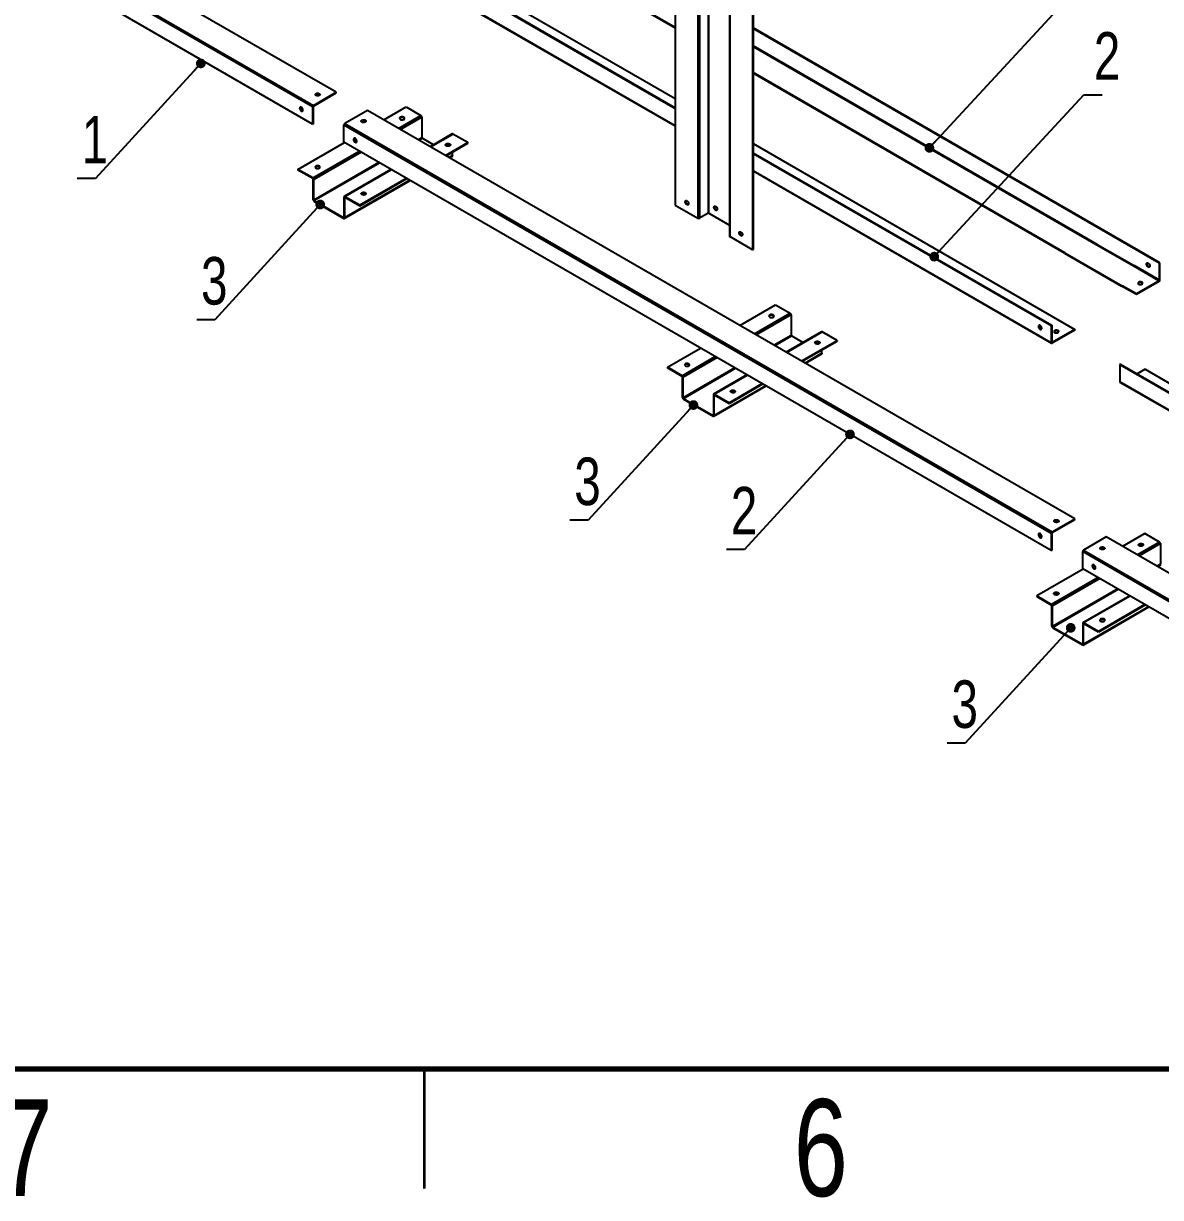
# Model space of a CAD drawing. Header units: millimetres. Extents: x 1982 to 4155, y 618 to 1642.
# Drawn here: x 2082.7 to 2170.4, y 617.8 to 708.3 of the extents above; entities that cross this region are included whole.
import ezdxf

# ---------------------------------------------------------------- set-up
doc = ezdxf.new("R2010")
doc.units = ezdxf.units.MM
doc.styles.add('SLDTEXTSTYLE0', font='TXT', dxfattribs={"width": 0.75})
doc.dimstyles.new('SLDDIMSTYLE0', dxfattribs={"dimscale": 1.5, "dimtxt": 2.116667, "dimasz": 1.5, "dimexe": 0, "dimexo": 0.0625, "dimgap": 0.529167, "dimtad": 1, "dimdec": 0, "dimlfac": 35, "dimrnd": 1e-09, "dimzin": 12, "dimdsep": 46, "dimtxsty": 'SLDTEXTSTYLE0', "dimcen": 0.09, "dimadec": 0, "dimazin": 3, "dimtfac": 1, "dimtdec": 0, "dimtofl": 0, "dimtmove": 0, "dimatfit": 3, "dimfxl": 1, "dimfrac": 2, "dimtolj": 1, "dimtzin": 12, "dimarcsym": 0})

msp = doc.modelspace()

# ---------------------------------------------------------------- linework, layer by layer
at = {"color": 7, "linetype": 'Continuous', "lineweight": 25}
for p, q in [((2135.49, 753.976), (2135.49, 693.68)), ((2135.535, 693.68), (2135.535, 753.976)), ((2137.143, 752.213), (2137.143, 691.917)), ((2137.171, 752.174), (2137.171, 691.878)), ((2134.702, 750.827), (2134.702, 693.304)), ((2134.838, 750.905), (2134.838, 693.304)), ((2138.922, 751.163), (2138.922, 690.868)), ((2138.967, 751.19), (2138.967, 690.894)), ((2132.952, 747.883), (2132.952, 694.314)), ((2106.803, 703.008), (2060.74, 729.6)), ((2104.984, 701.88), (2058.922, 728.472)), ((2058.989, 728.589), (2105.052, 701.998)), ((2104.984, 700.559), (2058.922, 727.15)), ((2132.952, 707.997), (2113.97, 718.955)), ((2132.952, 707.944), (2113.97, 718.902)), ((2107.409, 716.514), (2132.952, 701.769)), ((2107.454, 716.541), (2132.952, 701.821)), ((2109.227, 716.217), (2132.952, 702.521)), ((2107.409, 715.193), (2132.952, 700.447)), ((2107.429, 715.149), (2132.952, 700.415)), ((2170.336, 689.862), (2138.967, 707.971)), ((2170.291, 689.835), (2138.967, 707.918)), ((2165.504, 691.278), (2138.967, 706.597)), ((2138.967, 706.545), (2165.411, 691.28)), ((2163.015, 690.641), (2138.967, 704.524)), ((2162.975, 690.612), (2138.967, 704.472)), ((2105.052, 701.998), (2106.803, 703.008)), ((2105.052, 701.945), (2106.803, 702.956)), ((2106.803, 702.956), (2106.803, 703.008)), ((2105.03, 701.907), (2104.984, 701.88)), ((2104.984, 701.88), (2104.984, 700.559)), ((2105.03, 701.907), (2105.03, 700.585)), ((2105.052, 701.945), (2105.052, 701.998)), ((2110.481, 700.885), (2112.197, 701.876)), ((2112.197, 701.876), (2113.341, 701.215)), ((2109.227, 701.609), (2107.477, 700.598)), ((2163.775, 670.119), (2109.227, 701.609)), ((2111.625, 700.224), (2113.341, 701.215)), ((2113.409, 701.098), (2111.761, 700.146)), ((2113.409, 701.098), (2113.409, 699.505)), ((2104.984, 700.559), (2105.03, 700.585)), ((2161.957, 668.991), (2107.409, 700.481)), ((2107.409, 699.159), (2107.409, 700.481)), ((2107.477, 700.598), (2162.025, 669.108)), ((2103.863, 697.065), (2107.45, 699.135)), ((2161.957, 667.669), (2107.409, 699.159)), ((2113.409, 699.505), (2113.141, 699.35)), ((2113.185, 699.324), (2113.431, 699.466)), ((2114.312, 698.957), (2113.431, 699.466)), ((2115.762, 699.795), (2114.066, 698.815)), ((2114.094, 698.799), (2115.81, 699.79)), ((2115.238, 698.138), (2116.955, 699.129)), ((2115.284, 698.112), (2116.955, 699.077)), ((2116.955, 699.129), (2115.81, 699.79)), ((2116.955, 699.129), (2116.955, 699.077)), ((2138.967, 699.048), (2163.775, 684.727)), ((2105.008, 696.404), (2108.594, 698.475)), ((2108.73, 698.397), (2105.075, 696.287)), ((2115.788, 698.131), (2115.519, 697.976)), ((2115.548, 697.96), (2115.768, 698.087)), ((2115.788, 698.131), (2115.788, 698.403)), ((2138.967, 698.349), (2162.003, 685.051)), ((2138.967, 698.296), (2161.957, 685.024)), ((2110.11, 697.6), (2105.075, 694.694)), ((2105.098, 694.655), (2110.155, 697.574)), ((2105.008, 696.404), (2103.863, 697.065)), ((2103.863, 697.065), (2103.863, 697.012)), ((2105.008, 696.352), (2103.863, 697.012)), ((2105.008, 696.352), (2105.008, 696.404)), ((2105.03, 696.313), (2105.075, 696.287)), ((2105.03, 694.72), (2105.03, 696.313)), ((2105.075, 694.694), (2105.075, 696.287)), ((2111.035, 697.066), (2107.429, 694.984)), ((2107.434, 693.276), (2112.517, 696.21)), ((2112.489, 696.227), (2107.454, 693.32)), ((2107.477, 694.979), (2111.063, 697.05)), ((2108.621, 694.318), (2112.208, 696.389)), ((2108.621, 694.266), (2112.253, 696.363)), ((2138.967, 696.975), (2161.957, 683.703)), ((2138.967, 696.942), (2161.977, 683.659)), ((2105.075, 694.694), (2105.03, 694.72)), ((2105.098, 694.655), (2107.387, 693.334)), ((2105.098, 694.655), (2105.098, 694.602)), ((2105.098, 694.602), (2107.387, 693.281)), ((2107.454, 694.913), (2107.409, 694.94)), ((2107.409, 694.94), (2107.409, 693.347)), ((2107.454, 694.913), (2107.477, 694.926)), ((2107.454, 694.913), (2107.454, 693.32)), ((2107.477, 694.979), (2108.621, 694.318)), ((2107.477, 694.926), (2107.477, 694.979)), ((2107.477, 694.926), (2108.621, 694.266)), ((2108.621, 694.318), (2108.621, 694.266)), ((2132.952, 694.314), (2134.702, 693.304)), ((2135.49, 693.68), (2134.838, 693.304)), ((2135.535, 693.68), (2137.143, 692.752)), ((2107.409, 693.347), (2107.387, 693.334)), ((2107.387, 693.334), (2107.387, 693.281)), ((2107.409, 693.347), (2107.454, 693.32)), ((2138.922, 690.868), (2137.171, 691.878)), ((2138.922, 690.868), (2138.967, 690.894)), ((2170.291, 688.514), (2168.338, 689.641)), ((2168.341, 689.588), (2170.269, 688.475)), ((2170.336, 689.862), (2170.291, 689.835)), ((2170.291, 688.514), (2170.291, 689.835)), ((2170.336, 688.54), (2170.336, 689.862)), ((2168.518, 687.412), (2167.382, 688.068)), ((2168.518, 687.465), (2167.428, 688.094)), ((2170.269, 688.475), (2168.518, 687.465)), ((2170.269, 688.423), (2168.518, 687.412)), ((2170.269, 688.475), (2170.269, 688.423)), ((2170.291, 688.514), (2170.336, 688.54)), ((2168.518, 687.465), (2168.518, 687.412)), ((2137.932, 685.038), (2140.683, 686.627)), ((2140.683, 686.627), (2141.828, 685.966)), ((2139.076, 684.377), (2141.828, 685.966)), ((2141.895, 685.849), (2139.211, 684.299)), ((2141.895, 685.849), (2141.895, 684.255)), ((2144.249, 684.545), (2141.517, 682.968)), ((2141.545, 682.952), (2144.297, 684.541)), ((2145.441, 683.88), (2144.297, 684.541)), ((2161.957, 685.024), (2162.003, 685.051)), ((2161.957, 685.024), (2161.957, 683.703)), ((2162.003, 685.051), (2162.003, 683.729)), ((2163.775, 684.727), (2162.025, 683.716)), ((2163.775, 684.674), (2162.025, 683.664)), ((2163.775, 684.727), (2163.775, 684.674)), ((2141.895, 684.255), (2140.591, 683.503)), ((2140.636, 683.477), (2141.918, 684.217)), ((2142.799, 683.708), (2141.918, 684.217)), ((2142.689, 682.291), (2145.441, 683.88)), ((2142.735, 682.265), (2145.441, 683.827)), ((2145.441, 683.88), (2145.441, 683.827)), ((2162.003, 683.729), (2161.957, 683.703)), ((2162.025, 683.716), (2162.003, 683.729)), ((2162.025, 683.716), (2162.025, 683.664)), ((2132.349, 681.816), (2134.901, 683.288)), ((2144.274, 682.882), (2142.97, 682.129)), ((2142.998, 682.113), (2144.254, 682.838)), ((2144.274, 682.882), (2144.274, 683.154)), ((2133.494, 681.155), (2132.349, 681.816)), ((2132.349, 681.816), (2132.349, 681.763)), ((2133.494, 681.102), (2132.349, 681.763)), ((2133.494, 681.155), (2136.045, 682.628)), ((2136.181, 682.55), (2133.562, 681.038)), ((2137.561, 681.753), (2133.562, 679.444)), ((2133.584, 679.406), (2137.605, 681.727)), ((2167.249, 682.074), (2167.25, 682.074)), ((2167.295, 682.048), (2167.249, 682.022)), ((2167.249, 682.022), (2210.444, 657.086)), ((2167.295, 682.048), (2210.49, 657.112)), ((2133.494, 681.102), (2133.494, 681.155)), ((2133.516, 681.064), (2133.562, 681.038)), ((2133.516, 679.471), (2133.516, 681.064)), ((2133.562, 679.444), (2133.562, 681.038)), ((2138.486, 681.219), (2135.915, 679.734)), ((2135.963, 679.73), (2138.514, 681.202)), ((2169.185, 681.656), (2168.579, 681.306)), ((2169.185, 681.656), (2212.263, 656.788)), ((2135.921, 678.027), (2139.968, 680.363)), ((2139.94, 680.38), (2135.941, 678.071)), ((2137.107, 679.069), (2139.659, 680.542)), ((2137.107, 679.016), (2139.704, 680.516)), ((2167.249, 680.7), (2210.444, 655.764)), ((2167.249, 680.668), (2210.464, 655.72)), ((2133.562, 679.444), (2133.516, 679.471)), ((2133.584, 679.406), (2135.873, 678.084)), ((2133.584, 679.406), (2133.584, 679.353)), ((2133.584, 679.353), (2135.873, 678.032)), ((2135.941, 679.664), (2135.895, 679.69)), ((2135.895, 679.69), (2135.895, 678.097)), ((2135.941, 679.664), (2135.963, 679.677)), ((2135.941, 679.664), (2135.941, 678.071)), ((2135.963, 679.73), (2137.107, 679.069)), ((2135.963, 679.677), (2135.963, 679.73)), ((2135.963, 679.677), (2137.107, 679.016)), ((2137.107, 679.069), (2137.107, 679.016)), ((2135.895, 678.097), (2135.873, 678.084)), ((2135.873, 678.084), (2135.873, 678.032)), ((2135.895, 678.097), (2135.941, 678.071)), ((2162.025, 669.108), (2163.775, 670.119)), ((2162.025, 669.056), (2163.775, 670.066)), ((2163.775, 670.066), (2163.775, 670.119)), ((2162.025, 669.056), (2162.025, 669.108)), ((2162.003, 669.017), (2161.957, 668.991)), ((2161.957, 668.991), (2161.957, 667.669)), ((2162.003, 669.017), (2162.003, 667.695)), ((2166.2, 668.719), (2164.449, 667.709)), ((2212.263, 642.128), (2166.2, 668.719)), ((2169.17, 668.986), (2167.453, 667.995)), ((2170.314, 668.326), (2168.598, 667.335)), ((2170.382, 668.208), (2168.733, 667.257)), ((2170.314, 668.326), (2169.17, 668.986)), ((2170.382, 668.208), (2170.382, 666.615)), ((2161.957, 667.669), (2162.003, 667.695)), ((2210.444, 641), (2164.381, 667.591)), ((2164.381, 666.27), (2164.381, 667.591)), ((2164.449, 667.709), (2210.512, 641.117)), ((2170.382, 666.615), (2170.113, 666.46)), ((2170.158, 666.434), (2170.404, 666.576)), ((2164.423, 666.246), (2160.836, 664.175)), ((2165.567, 665.585), (2161.98, 663.515)), ((2165.703, 665.507), (2162.048, 663.397)), ((2210.444, 639.678), (2164.381, 666.27)), ((2167.082, 664.71), (2162.048, 661.804)), ((2162.07, 661.765), (2167.127, 664.685)), ((2160.836, 664.175), (2161.98, 663.515)), ((2160.836, 664.175), (2160.836, 664.123)), ((2160.836, 664.123), (2161.98, 663.462)), ((2168.008, 664.176), (2164.401, 662.094)), ((2168.036, 664.16), (2164.449, 662.089)), ((2161.98, 663.462), (2161.98, 663.515)), ((2162.003, 663.423), (2162.048, 663.397)), ((2162.003, 661.83), (2162.003, 663.423)), ((2162.048, 661.804), (2162.048, 663.397)), ((2164.407, 660.387), (2169.489, 663.321)), ((2169.461, 663.337), (2164.427, 660.431)), ((2169.18, 663.499), (2165.594, 661.429)), ((2169.226, 663.473), (2165.594, 661.376)), ((2162.048, 661.804), (2162.003, 661.83)), ((2164.427, 662.024), (2164.381, 662.05)), ((2164.381, 662.05), (2164.381, 660.457)), ((2164.427, 662.024), (2164.449, 662.037)), ((2164.427, 662.024), (2164.427, 660.431)), ((2165.594, 661.429), (2164.449, 662.089)), ((2164.449, 662.037), (2164.449, 662.089)), ((2165.594, 661.376), (2164.449, 662.037)), ((2162.07, 661.765), (2162.07, 661.713)), ((2162.07, 661.765), (2164.359, 660.444)), ((2162.07, 661.713), (2164.359, 660.392)), ((2165.594, 661.429), (2165.594, 661.376)), ((2164.381, 660.457), (2164.359, 660.444)), ((2164.359, 660.444), (2164.359, 660.392)), ((2164.381, 660.457), (2164.427, 660.431))]:
    msp.add_line(p, q, dxfattribs=at)
for p, q in [((2165.411, 691.28), (2168.341, 689.588)), ((2165.504, 691.278), (2168.338, 689.641)), ((2162.975, 690.612), (2167.382, 688.068)), ((2163.015, 690.641), (2167.428, 688.094)), ((2167.249, 682.074), (2167.25, 682.074)), ((2167.249, 682.022), (2167.249, 680.668))]:
    msp.add_line(p, q)
at = {"color": 7, "linetype": 'Continuous', "lineweight": 70}
msp.add_line((2481.562, 627.678), (1990.94, 627.678), dxfattribs=at)
at = {"color": 7, "linetype": 'Continuous', "lineweight": 35}
msp.add_line((2113.595, 627.678), (2113.595, 618.478), dxfattribs=at)
at = {"color": 7, "linetype": 'Continuous', "lineweight": 25, "flags": 128}
for points in [[(2105.507, 702.759), (2105.464, 702.74), (2105.412, 702.73), (2105.358, 702.729), (2105.306, 702.737), (2105.26, 702.754), (2105.224, 702.777), (2105.202, 702.806), (2105.196, 702.837), (2105.207, 702.868), (2105.232, 702.896), (2105.27, 702.918), (2105.318, 702.933), (2105.372, 702.938), (2105.426, 702.935), (2105.475, 702.922), (2105.516, 702.902), (2105.545, 702.875), (2105.559, 702.845), (2105.557, 702.814), (2105.539, 702.784), (2105.507, 702.759)], [(2105.202, 702.807), (2105.207, 702.816), (2105.232, 702.843), (2105.27, 702.865), (2105.318, 702.88), (2105.372, 702.886), (2105.426, 702.882), (2105.475, 702.87), (2105.516, 702.849), (2105.545, 702.823), (2105.555, 702.807)], [(2104.121, 701.556), (2104.159, 701.541), (2104.193, 701.54), (2104.221, 701.554), (2104.241, 701.581), (2104.249, 701.62), (2104.246, 701.665), (2104.232, 701.715), (2104.208, 701.763), (2104.177, 701.807), (2104.14, 701.841), (2104.102, 701.863), (2104.065, 701.871), (2104.033, 701.864), (2104.009, 701.844), (2103.995, 701.81), (2103.992, 701.768), (2104.001, 701.72), (2104.02, 701.67), (2104.048, 701.624), (2104.083, 701.585), (2104.121, 701.556)], [(2104.055, 701.871), (2104.055, 701.87), (2104.041, 701.837), (2104.038, 701.794), (2104.046, 701.746), (2104.066, 701.696), (2104.094, 701.65), (2104.128, 701.611), (2104.166, 701.582)], [(2104.166, 701.582), (2104.204, 701.567), (2104.232, 701.565)], [(2109.053, 700.712), (2109.009, 700.694), (2108.958, 700.683), (2108.904, 700.682), (2108.851, 700.69), (2108.805, 700.707), (2108.77, 700.731), (2108.748, 700.759), (2108.742, 700.79), (2108.752, 700.821), (2108.778, 700.849), (2108.816, 700.871), (2108.864, 700.886), (2108.917, 700.892), (2108.971, 700.888), (2109.021, 700.876), (2109.062, 700.855), (2109.091, 700.829), (2109.105, 700.798), (2109.103, 700.767), (2109.085, 700.737), (2109.053, 700.712)], [(2108.748, 700.76), (2108.752, 700.769), (2108.778, 700.796), (2108.816, 700.819), (2108.864, 700.833), (2108.917, 700.839), (2108.971, 700.836), (2109.021, 700.823), (2109.062, 700.803), (2109.091, 700.776), (2109.1, 700.76)], [(2112.033, 700.921), (2112.066, 700.947), (2112.086, 700.977), (2112.09, 701.009), (2112.078, 701.041), (2112.051, 701.069), (2112.012, 701.092), (2111.962, 701.107), (2111.908, 701.114), (2111.852, 701.112), (2111.8, 701.101), (2111.755, 701.081), (2111.722, 701.055), (2111.702, 701.025), (2111.698, 700.993), (2111.71, 700.962), (2111.737, 700.933), (2111.776, 700.91), (2111.825, 700.895), (2111.88, 700.888), (2111.936, 700.89), (2111.988, 700.902), (2112.033, 700.921)], [(2112.085, 700.975), (2112.078, 700.988), (2112.051, 701.017), (2112.012, 701.039), (2111.962, 701.055), (2111.908, 701.062), (2111.852, 701.059), (2111.8, 701.048), (2111.755, 701.029), (2111.722, 701.003), (2111.703, 700.975)], [(2108.273, 699.159), (2108.31, 699.144), (2108.345, 699.143), (2108.373, 699.157), (2108.392, 699.185), (2108.401, 699.223), (2108.398, 699.269), (2108.384, 699.318), (2108.36, 699.367), (2108.328, 699.41), (2108.292, 699.444), (2108.253, 699.466), (2108.217, 699.474), (2108.185, 699.468), (2108.161, 699.447), (2108.147, 699.414), (2108.144, 699.371), (2108.153, 699.323), (2108.172, 699.273), (2108.2, 699.227), (2108.235, 699.188), (2108.273, 699.159)], [(2108.207, 699.474), (2108.206, 699.473), (2108.192, 699.44), (2108.19, 699.397), (2108.198, 699.349), (2108.217, 699.3), (2108.245, 699.253), (2108.28, 699.214), (2108.318, 699.186)], [(2108.318, 699.186), (2108.356, 699.17), (2108.383, 699.168)], [(2115.302, 699.034), (2115.346, 699.053), (2115.398, 699.064), (2115.453, 699.066), (2115.507, 699.059), (2115.556, 699.044), (2115.595, 699.021), (2115.622, 698.993), (2115.633, 698.962), (2115.629, 698.93), (2115.61, 698.901), (2115.577, 698.875), (2115.533, 698.856), (2115.481, 698.845), (2115.426, 698.842), (2115.372, 698.849), (2115.323, 698.864), (2115.284, 698.887), (2115.258, 698.915), (2115.246, 698.946), (2115.25, 698.978), (2115.269, 699.008), (2115.302, 699.034)], [(2115.251, 698.928), (2115.269, 698.956), (2115.302, 698.981)], [(2115.302, 698.981), (2115.346, 699), (2115.398, 699.011), (2115.453, 699.014), (2115.507, 699.007), (2115.556, 698.992), (2115.595, 698.969), (2115.622, 698.941), (2115.628, 698.928)], [(2115.788, 698.131), (2115.787, 698.117), (2115.783, 698.104), (2115.777, 698.094), (2115.768, 698.087), (2115.768, 698.087)], [(2105.507, 697.165), (2105.539, 697.191), (2105.557, 697.22), (2105.559, 697.252), (2105.545, 697.282), (2105.516, 697.308), (2105.475, 697.329), (2105.426, 697.341), (2105.372, 697.345), (2105.318, 697.339), (2105.27, 697.324), (2105.232, 697.302), (2105.207, 697.275), (2105.196, 697.244), (2105.202, 697.213), (2105.224, 697.184), (2105.26, 697.16), (2105.306, 697.143), (2105.358, 697.135), (2105.412, 697.136), (2105.464, 697.147), (2105.507, 697.165)], [(2105.555, 697.214), (2105.545, 697.229), (2105.516, 697.256), (2105.475, 697.276), (2105.426, 697.289), (2105.372, 697.292), (2105.318, 697.287), (2105.27, 697.272), (2105.232, 697.25), (2105.207, 697.222), (2105.202, 697.214)], [(2108.795, 695.267), (2108.839, 695.286), (2108.89, 695.296), (2108.944, 695.297), (2108.997, 695.289), (2109.043, 695.273), (2109.078, 695.249), (2109.1, 695.22), (2109.106, 695.189), (2109.096, 695.158), (2109.071, 695.131), (2109.032, 695.108), (2108.984, 695.094), (2108.931, 695.088), (2108.877, 695.091), (2108.827, 695.104), (2108.786, 695.124), (2108.757, 695.151), (2108.743, 695.181), (2108.745, 695.213), (2108.763, 695.242), (2108.795, 695.267)], [(2108.748, 695.167), (2108.763, 695.19), (2108.795, 695.215)], [(2108.795, 695.215), (2108.839, 695.233), (2108.89, 695.244), (2108.944, 695.245), (2108.997, 695.237), (2109.043, 695.22), (2109.078, 695.196), (2109.1, 695.168), (2109.1, 695.167)], [(2133.861, 694.638), (2133.899, 694.609), (2133.933, 694.57), (2133.962, 694.524), (2133.981, 694.474), (2133.989, 694.426), (2133.986, 694.384), (2133.972, 694.35), (2133.948, 694.33), (2133.917, 694.323), (2133.88, 694.331), (2133.842, 694.353), (2133.805, 694.387), (2133.773, 694.431), (2133.749, 694.479), (2133.735, 694.529), (2133.732, 694.574), (2133.741, 694.613), (2133.76, 694.64), (2133.788, 694.654), (2133.823, 694.653), (2133.861, 694.638)], [(2133.778, 694.59), (2133.783, 694.63), (2133.795, 694.655)], [(2133.972, 694.35), (2133.971, 694.349), (2133.935, 694.354), (2133.897, 694.373), (2133.859, 694.404), (2133.826, 694.445), (2133.8, 694.493), (2133.783, 694.543), (2133.778, 694.59)], [(2136.073, 693.921), (2136.035, 693.949), (2136.001, 693.988), (2135.972, 694.035), (2135.953, 694.084), (2135.945, 694.132), (2135.948, 694.175), (2135.962, 694.208), (2135.985, 694.229), (2136.017, 694.236), (2136.054, 694.227), (2136.092, 694.205), (2136.129, 694.171), (2136.161, 694.128), (2136.185, 694.079), (2136.199, 694.03), (2136.202, 693.984), (2136.193, 693.946), (2136.174, 693.918), (2136.146, 693.905), (2136.111, 693.905), (2136.073, 693.921)], [(2136.119, 693.947), (2136.081, 693.975), (2136.046, 694.015), (2136.018, 694.061), (2135.999, 694.11), (2135.99, 694.159), (2135.993, 694.201), (2136.007, 694.234), (2136.008, 694.235)], [(2136.184, 693.93), (2136.156, 693.931), (2136.119, 693.947)], [(2138.013, 692.241), (2138.051, 692.213), (2138.085, 692.173), (2138.113, 692.127), (2138.132, 692.078), (2138.141, 692.029), (2138.138, 691.987), (2138.124, 691.954), (2138.1, 691.933), (2138.068, 691.926), (2138.032, 691.934), (2137.993, 691.956), (2137.957, 691.991), (2137.925, 692.034), (2137.901, 692.082), (2137.887, 692.132), (2137.884, 692.178), (2137.893, 692.216), (2137.912, 692.243), (2137.94, 692.257), (2137.975, 692.256), (2138.013, 692.241)], [(2137.947, 692.258), (2137.942, 692.25), (2137.931, 692.214), (2137.931, 692.17), (2137.942, 692.121), (2137.964, 692.072), (2137.994, 692.027), (2138.029, 691.99), (2138.068, 691.965), (2138.105, 691.953), (2138.123, 691.953)], [(2169.427, 689.835), (2169.465, 689.807), (2169.5, 689.768), (2169.528, 689.721), (2169.547, 689.672), (2169.556, 689.624), (2169.553, 689.581), (2169.539, 689.548), (2169.515, 689.527), (2169.483, 689.52), (2169.446, 689.528), (2169.408, 689.551), (2169.371, 689.585), (2169.34, 689.628), (2169.316, 689.677), (2169.302, 689.726), (2169.299, 689.772), (2169.307, 689.81), (2169.326, 689.837), (2169.355, 689.851), (2169.389, 689.851), (2169.427, 689.835)], [(2169.538, 689.547), (2169.528, 689.547), (2169.492, 689.555), (2169.453, 689.577), (2169.417, 689.611), (2169.385, 689.654), (2169.361, 689.703), (2169.347, 689.752), (2169.344, 689.798), (2169.353, 689.836), (2169.362, 689.852)], [(2168.95, 688.213), (2168.982, 688.238), (2169, 688.267), (2169.002, 688.299), (2168.988, 688.329), (2168.959, 688.356), (2168.918, 688.376), (2168.868, 688.389), (2168.814, 688.392), (2168.761, 688.386), (2168.713, 688.372), (2168.675, 688.349), (2168.649, 688.322), (2168.639, 688.291), (2168.645, 688.26), (2168.667, 688.231), (2168.702, 688.207), (2168.748, 688.191), (2168.801, 688.182), (2168.855, 688.184), (2168.906, 688.194), (2168.95, 688.213)], [(2168.997, 688.261), (2168.988, 688.276), (2168.959, 688.303), (2168.918, 688.323), (2168.868, 688.336), (2168.814, 688.34), (2168.761, 688.334), (2168.713, 688.319), (2168.675, 688.297), (2168.649, 688.269), (2168.645, 688.261)], [(2140.519, 685.672), (2140.552, 685.698), (2140.572, 685.728), (2140.576, 685.76), (2140.564, 685.791), (2140.537, 685.82), (2140.498, 685.843), (2140.449, 685.858), (2140.394, 685.865), (2140.338, 685.863), (2140.286, 685.851), (2140.241, 685.832), (2140.208, 685.806), (2140.188, 685.776), (2140.184, 685.744), (2140.196, 685.712), (2140.223, 685.684), (2140.263, 685.661), (2140.312, 685.646), (2140.366, 685.639), (2140.422, 685.641), (2140.474, 685.652), (2140.519, 685.672)], [(2140.571, 685.726), (2140.564, 685.739), (2140.537, 685.767), (2140.498, 685.79), (2140.449, 685.806), (2140.394, 685.812), (2140.338, 685.81), (2140.286, 685.799), (2140.241, 685.779), (2140.208, 685.754), (2140.189, 685.726)], [(2161.093, 685.024), (2161.055, 685.04), (2161.021, 685.04), (2160.993, 685.026), (2160.973, 684.999), (2160.965, 684.961), (2160.968, 684.915), (2160.982, 684.866), (2161.006, 684.817), (2161.038, 684.774), (2161.074, 684.74), (2161.113, 684.717), (2161.149, 684.709), (2161.181, 684.716), (2161.205, 684.737), (2161.219, 684.77), (2161.222, 684.813), (2161.213, 684.861), (2161.194, 684.91), (2161.166, 684.957), (2161.131, 684.996), (2161.093, 685.024)], [(2161.028, 685.042), (2161.019, 685.025), (2161.01, 684.987), (2161.013, 684.941), (2161.027, 684.892), (2161.051, 684.843), (2161.083, 684.8), (2161.12, 684.766), (2161.158, 684.744), (2161.195, 684.736), (2161.204, 684.736)], [(2162.222, 684.626), (2162.19, 684.601), (2162.172, 684.571), (2162.17, 684.54), (2162.184, 684.51), (2162.213, 684.483), (2162.254, 684.463), (2162.304, 684.45), (2162.358, 684.447), (2162.411, 684.453), (2162.459, 684.467), (2162.498, 684.489), (2162.523, 684.517), (2162.533, 684.548), (2162.527, 684.579), (2162.505, 684.608), (2162.47, 684.632), (2162.424, 684.648), (2162.371, 684.656), (2162.317, 684.655), (2162.266, 684.645), (2162.222, 684.626)], [(2162.222, 684.574), (2162.19, 684.549), (2162.175, 684.526)], [(2162.527, 684.526), (2162.527, 684.527), (2162.505, 684.555), (2162.47, 684.579), (2162.424, 684.596), (2162.371, 684.604), (2162.317, 684.603), (2162.266, 684.592), (2162.222, 684.574)], [(2143.788, 683.784), (2143.833, 683.803), (2143.885, 683.815), (2143.94, 683.817), (2143.994, 683.81), (2144.042, 683.795), (2144.081, 683.772), (2144.108, 683.744), (2144.12, 683.713), (2144.116, 683.681), (2144.096, 683.651), (2144.063, 683.626), (2144.019, 683.607), (2143.967, 683.595), (2143.912, 683.593), (2143.858, 683.6), (2143.809, 683.615), (2143.77, 683.638), (2143.744, 683.666), (2143.732, 683.697), (2143.736, 683.729), (2143.755, 683.759), (2143.788, 683.784)], [(2143.737, 683.679), (2143.755, 683.706), (2143.788, 683.732)], [(2143.788, 683.732), (2143.833, 683.751), (2143.885, 683.762), (2143.94, 683.764), (2143.994, 683.758), (2144.042, 683.742), (2144.081, 683.72), (2144.108, 683.692), (2144.115, 683.679)], [(2144.274, 682.882), (2144.273, 682.867), (2144.269, 682.855), (2144.263, 682.845), (2144.254, 682.838), (2144.254, 682.838)], [(2133.994, 681.916), (2134.026, 681.941), (2134.044, 681.971), (2134.046, 682.002), (2134.032, 682.033), (2134.003, 682.059), (2133.962, 682.08), (2133.912, 682.092), (2133.858, 682.096), (2133.805, 682.09), (2133.757, 682.075), (2133.718, 682.053), (2133.693, 682.025), (2133.683, 681.994), (2133.689, 681.963), (2133.711, 681.935), (2133.746, 681.911), (2133.792, 681.894), (2133.844, 681.886), (2133.899, 681.887), (2133.95, 681.898), (2133.994, 681.916)], [(2134.041, 681.964), (2134.032, 681.98), (2134.003, 682.007), (2133.962, 682.027), (2133.912, 682.04), (2133.858, 682.043), (2133.805, 682.037), (2133.757, 682.023), (2133.718, 682), (2133.693, 681.973), (2133.688, 681.964)], [(2137.282, 680.018), (2137.325, 680.037), (2137.377, 680.047), (2137.431, 680.048), (2137.483, 680.04), (2137.529, 680.023), (2137.565, 680), (2137.586, 679.971), (2137.592, 679.94), (2137.582, 679.909), (2137.557, 679.881), (2137.519, 679.859), (2137.471, 679.844), (2137.417, 679.839), (2137.363, 679.842), (2137.313, 679.855), (2137.272, 679.875), (2137.243, 679.902), (2137.229, 679.932), (2137.231, 679.963), (2137.249, 679.993), (2137.282, 680.018)], [(2137.234, 679.917), (2137.249, 679.94), (2137.282, 679.966)], [(2137.282, 679.966), (2137.325, 679.984), (2137.377, 679.995), (2137.431, 679.996), (2137.483, 679.988), (2137.529, 679.971), (2137.565, 679.947), (2137.586, 679.918), (2137.587, 679.917)], [(2162.48, 669.869), (2162.436, 669.851), (2162.385, 669.84), (2162.331, 669.839), (2162.278, 669.847), (2162.232, 669.864), (2162.197, 669.888), (2162.175, 669.917), (2162.169, 669.948), (2162.179, 669.978), (2162.204, 670.006), (2162.243, 670.028), (2162.291, 670.043), (2162.344, 670.049), (2162.398, 670.045), (2162.448, 670.033), (2162.489, 670.012), (2162.518, 669.986), (2162.532, 669.956), (2162.53, 669.924), (2162.512, 669.895), (2162.48, 669.869)], [(2162.175, 669.918), (2162.179, 669.926), (2162.204, 669.954), (2162.243, 669.976), (2162.291, 669.991), (2162.344, 669.996), (2162.398, 669.993), (2162.448, 669.98), (2162.489, 669.96), (2162.518, 669.933), (2162.527, 669.918)], [(2161.093, 668.667), (2161.131, 668.651), (2161.166, 668.65), (2161.194, 668.664), (2161.213, 668.692), (2161.222, 668.73), (2161.219, 668.776), (2161.205, 668.825), (2161.181, 668.874), (2161.149, 668.917), (2161.113, 668.951), (2161.074, 668.973), (2161.038, 668.981), (2161.006, 668.975), (2160.982, 668.954), (2160.968, 668.921), (2160.965, 668.878), (2160.973, 668.83), (2160.993, 668.781), (2161.021, 668.734), (2161.055, 668.695), (2161.093, 668.667)], [(2161.028, 668.981), (2161.027, 668.98), (2161.013, 668.947), (2161.01, 668.905), (2161.019, 668.856), (2161.038, 668.807), (2161.066, 668.76), (2161.101, 668.721), (2161.139, 668.693)], [(2161.139, 668.693), (2161.177, 668.677), (2161.204, 668.676)], [(2168.995, 668.037), (2168.952, 668.019), (2168.9, 668.008), (2168.846, 668.007), (2168.794, 668.015), (2168.748, 668.032), (2168.712, 668.056), (2168.691, 668.084), (2168.684, 668.115), (2168.695, 668.146), (2168.72, 668.174), (2168.758, 668.196), (2168.806, 668.211), (2168.86, 668.217), (2168.914, 668.213), (2168.963, 668.201), (2169.005, 668.18), (2169.033, 668.154), (2169.048, 668.123), (2169.045, 668.092), (2169.028, 668.062), (2168.995, 668.037)], [(2168.69, 668.085), (2168.695, 668.094), (2168.72, 668.121), (2168.758, 668.144), (2168.806, 668.158), (2168.86, 668.164), (2168.914, 668.161), (2168.963, 668.148), (2169.005, 668.128), (2169.033, 668.101), (2169.043, 668.085)], [(2166.025, 667.77), (2165.982, 667.751), (2165.931, 667.741), (2165.876, 667.74), (2165.824, 667.748), (2165.778, 667.765), (2165.742, 667.788), (2165.721, 667.817), (2165.715, 667.848), (2165.725, 667.879), (2165.75, 667.907), (2165.789, 667.929), (2165.837, 667.944), (2165.89, 667.949), (2165.944, 667.946), (2165.994, 667.933), (2166.035, 667.913), (2166.064, 667.886), (2166.078, 667.856), (2166.076, 667.825), (2166.058, 667.795), (2166.025, 667.77)], [(2165.72, 667.818), (2165.725, 667.827), (2165.75, 667.854), (2165.789, 667.877), (2165.837, 667.891), (2165.89, 667.897), (2165.944, 667.893), (2165.994, 667.881), (2166.035, 667.861), (2166.064, 667.834), (2166.073, 667.818)], [(2165.245, 666.27), (2165.283, 666.254), (2165.318, 666.254), (2165.346, 666.268), (2165.365, 666.295), (2165.374, 666.333), (2165.371, 666.379), (2165.357, 666.428), (2165.333, 666.477), (2165.301, 666.52), (2165.264, 666.554), (2165.226, 666.577), (2165.189, 666.585), (2165.158, 666.578), (2165.134, 666.557), (2165.12, 666.524), (2165.117, 666.482), (2165.125, 666.433), (2165.144, 666.384), (2165.173, 666.337), (2165.207, 666.298), (2165.245, 666.27)], [(2165.18, 666.584), (2165.179, 666.583), (2165.165, 666.55), (2165.162, 666.508), (2165.171, 666.46), (2165.19, 666.41), (2165.218, 666.364), (2165.253, 666.325), (2165.291, 666.296)], [(2165.291, 666.296), (2165.329, 666.281), (2165.356, 666.279)], [(2162.488, 664.271), (2162.444, 664.252), (2162.392, 664.241), (2162.337, 664.238), (2162.283, 664.245), (2162.235, 664.26), (2162.196, 664.283), (2162.169, 664.311), (2162.157, 664.342), (2162.161, 664.374), (2162.181, 664.404), (2162.214, 664.43), (2162.258, 664.449), (2162.31, 664.46), (2162.365, 664.462), (2162.419, 664.455), (2162.467, 664.44), (2162.507, 664.417), (2162.533, 664.389), (2162.545, 664.358), (2162.541, 664.326), (2162.522, 664.296), (2162.488, 664.271)], [(2162.162, 664.324), (2162.181, 664.351), (2162.214, 664.377), (2162.258, 664.396), (2162.31, 664.407), (2162.365, 664.41), (2162.419, 664.403), (2162.467, 664.388), (2162.507, 664.365), (2162.533, 664.337), (2162.54, 664.324)], [(2165.758, 662.383), (2165.724, 662.358), (2165.705, 662.327), (2165.701, 662.295), (2165.713, 662.264), (2165.74, 662.235), (2165.779, 662.213), (2165.828, 662.197), (2165.883, 662.19), (2165.938, 662.193), (2165.991, 662.204), (2166.035, 662.223), (2166.069, 662.249), (2166.088, 662.279), (2166.092, 662.311), (2166.081, 662.343), (2166.054, 662.371), (2166.014, 662.394), (2165.965, 662.41), (2165.911, 662.416), (2165.855, 662.414), (2165.803, 662.403), (2165.758, 662.383)], [(2165.758, 662.331), (2165.724, 662.305), (2165.706, 662.277)], [(2166.088, 662.277), (2166.081, 662.29), (2166.054, 662.319), (2166.014, 662.342), (2165.965, 662.357), (2165.911, 662.364), (2165.855, 662.362), (2165.803, 662.35), (2165.758, 662.331)]]:
    msp.add_lwpolyline(points, dxfattribs=at)
at = {"color": 7, "linetype": 'Continuous', "lineweight": 25}
for centre, radius, start, end in [((2105.132, 701.874), 0.147, 122.60475, 177.39569), ((2105.078, 701.904), 0.0485, 122.6006, 177.3994), ((2113.262, 701.091), 0.147, 2.60669, 57.39507), ((2107.556, 700.474), 0.147, 122.60475, 177.39569), ((2113.458, 699.507), 0.0485, 182.59678, 237.39787), ((2115.782, 699.751), 0.0482, 54.37117, 114.31721), ((2104.928, 696.28), 0.147, 2.60669, 57.39507), ((2104.981, 696.311), 0.0485, 2.61077, 57.38923), ((2105.177, 694.727), 0.147, 182.60386, 237.39614), ((2105.124, 694.696), 0.0485, 182.59678, 237.39787), ((2107.45, 694.946), 0.0419, 50.79527, 189.2102), ((2107.468, 694.916), 0.0138, 50.80782, 189.20293), ((2135.512, 693.637), 0.0485, 62.60258, 117.39206), ((2107.395, 693.344), 0.0138, 230.79185, 9.23496), ((2107.413, 693.314), 0.0419, 230.79315, 9.2176), ((2134.77, 693.434), 0.147, 242.60806, 297.39194), ((2137.191, 691.922), 0.0482, 185.70311, 245.62232), ((2170.189, 688.547), 0.147, 302.60399, 357.39601), ((2170.242, 688.516), 0.0485, 302.60322, 357.39678), ((2141.748, 685.842), 0.147, 2.60399, 57.39601), ((2144.269, 684.501), 0.0482, 54.37691, 114.30941), ((2141.944, 684.258), 0.0485, 182.61262, 237.38203), ((2161.998, 683.696), 0.0419, 170.78361, 309.20431), ((2162.016, 683.727), 0.0138, 170.78339, 309.20586), ((2133.415, 681.031), 0.147, 2.60399, 57.39601), ((2133.468, 681.062), 0.0485, 2.59947, 57.40053), ((2133.663, 679.477), 0.147, 182.60514, 237.39486), ((2133.61, 679.447), 0.0485, 182.61262, 237.38203), ((2135.936, 679.697), 0.0419, 50.79395, 189.21681), ((2135.954, 679.666), 0.0138, 50.77389, 189.23686), ((2135.882, 678.095), 0.0138, 230.83873, 9.18808), ((2135.899, 678.064), 0.0419, 230.80389, 9.20687), ((2162.104, 668.984), 0.147, 122.60475, 177.39569), ((2162.051, 669.015), 0.0485, 122.6006, 177.3994), ((2170.235, 668.202), 0.147, 2.60472, 57.39704), ((2164.529, 667.585), 0.147, 122.60475, 177.39569), ((2161.901, 663.391), 0.147, 2.60472, 57.39704), ((2161.954, 663.421), 0.0485, 2.61397, 57.39138), ((2162.15, 661.837), 0.147, 182.60169, 237.39831), ((2164.423, 662.057), 0.0419, 50.79108, 189.21438), ((2164.441, 662.026), 0.0138, 50.78982, 189.20487), ((2162.096, 661.806), 0.0485, 182.59446, 237.40554), ((2164.368, 660.455), 0.0138, 230.80804, 9.20271), ((2164.386, 660.424), 0.0419, 230.79394, 9.21681)]:
    msp.add_arc(centre, radius, start, end, dxfattribs=at)

# ---------------------------------------------------------------- texts
at = {"style": 'SLDTEXTSTYLE0', "width": 0.75}
for s, p in [('2', (2165.24, 703.981)), ('1', (2087.178, 697.522)), ('3', (2096.384, 686.64)), ('3', (2125.169, 671.176)), ('2', (2137.24, 668.915)), ('3', (2154.262, 653.994))]:
    msp.add_text(s, height=3.665, dxfattribs=at).set_placement(p)
at = {"color": 7, "linetype": 'Continuous', "lineweight": 0, "char_height": 7.477, "attachment_point": 2, "style": 'SLDTEXTSTYLE0'}
for s, insert in [('7', (2082.856, 625.364)), ('6', (2144.184, 625.364))]:
    msp.add_mtext(s, dxfattribs=dict(at, insert=insert))

# ---------------------------------------------------------------- leaders
for points in [[(2152.555, 698.727), (2164.094, 711.202), (2165.493, 711.202)], [(2096.371, 705.237), (2088.243, 696.35), (2086.845, 696.35)], [(2152.933, 690.334), (2164.472, 702.809), (2165.871, 702.809)], [(2105.577, 694.355), (2097.45, 685.468), (2096.051, 685.468)], [(2134.362, 678.892), (2126.234, 670.004), (2124.835, 670.004)], [(2146.433, 676.631), (2138.306, 667.744), (2136.907, 667.744)], [(2163.456, 661.71), (2155.328, 652.823), (2153.929, 652.823)]]:
    msp.add_leader(points, dimstyle='SLDDIMSTYLE0', override={"dimasz": 0.5, "dimldrblk": 'DOT'})

doc.saveas('drawing.dxf')
